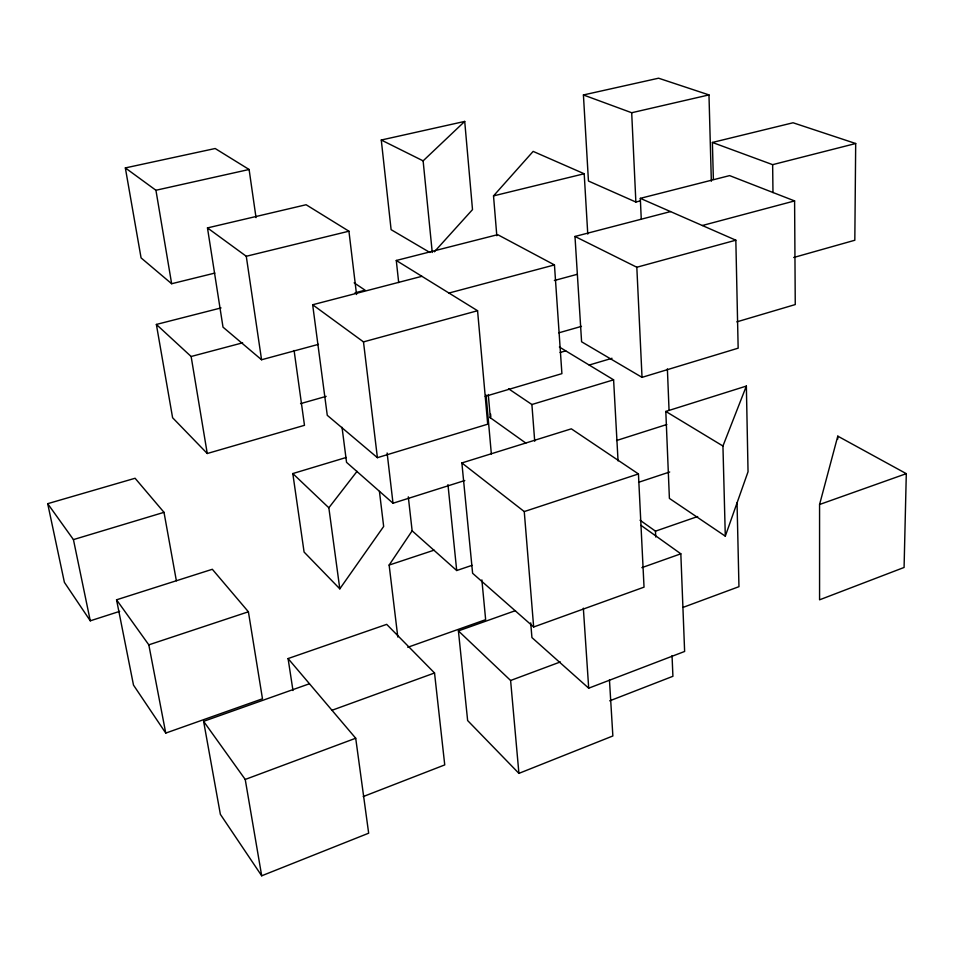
<?xml version="1.0" encoding="UTF-8"?>
<svg xmlns="http://www.w3.org/2000/svg" width="954" height="954" viewBox="0 0 954 954"><rect width="100%" height="100%" fill="white"/><g stroke="black" fill="none" stroke-linecap="round" stroke-linejoin="round"><path stroke-width="1.43" d="M837.767 439.102L837.791 436.145L906.3 473.661L904.082 567.463L819.569 599.816L819.569 504.499L837.791 436.145M713.377 179.412L712.388 142.456L793.06 122.768L855.69 143.517L854.82 240.241L793.704 257.497M725.302 536.16L748.043 471.741L746.362 386.072L665.809 411.436L669.398 498.405L725.302 536.16L722.941 446.019L746.362 386.072M397.806 637.034L389.137 565.078L412.223 530.698M346.207 457.479L292.806 473.554L304.087 552.056L339.803 588.845L383.663 526.465L379.43 491.393M339.803 588.845L328.844 507.79L357.034 471.348M496.819 235.733L493.516 195.892L533.155 151.4L584.194 173.759L587.771 234.088M434.368 251.808L472.504 209.606L464.717 121.42L381.278 140.023L391.104 229.664L429.908 252.5M432.257 252.488L423.123 160.856L464.717 121.42M309.466 683.756L203.607 721.331L220.362 814.311L261.694 875.796L368.661 833.2L355.711 738.241L288.084 658.558L386.692 624.369L434.535 672.987L444.743 764.905L363.212 796.578M515.494 610.632L458.409 630.892L467.639 720.556L518.916 773.372L612.862 735.963L609.451 679.868M609.701 700.844L672.916 676.291L672.045 655.613M530.71 622.879L531.927 637.582L588.701 688.18L684.626 651.463L680.834 553.809L641.052 525.392M203.607 721.331L245.226 779.442L355.711 738.241M458.409 630.892L510.605 680.488L560.344 661.945M683.088 607.376L738.956 586.674L737.048 502.865M331.98 710.277L434.535 672.987M533.656 626.993L644.033 587.151L638.441 473.947L571.339 428.835L461.867 462.94L472.612 573.282L533.656 626.993L524.259 511.571L461.867 462.94M641.875 567.654L680.834 553.809M819.569 504.499L906.3 473.661M165.746 733.089L262.481 698.793L248.398 611.788L212.325 569.288L116.555 599.804L133.5 685.103L165.746 733.089L148.812 644.844L116.555 599.804M407.752 647.289L485.646 619.671L481.865 579.901M640.027 520.192L655.47 531.163L697.672 516.531M408.3 496.831L412.14 530.818L456.704 570.528L472.063 565.328M148.812 644.844L248.398 611.788M389.137 565.078L434.106 550.16M638.584 482.307L669.696 471.98M524.259 511.571L638.441 473.947M176.371 580.795L164.005 512.334L135.086 478.264L47.7 503.676L64.395 582.345L90.272 620.815L119.679 611.359M616.546 440.521L666.798 424.506M342.033 427.309L346.541 462.344L393.012 503.235L464.777 480.53M421.895 276.314L312.662 304.755L327.27 415.312L377.402 457.681L487.709 424.196L477.572 310.73L396.28 260.478L398.689 282.575M670.531 211.585L574.988 236.461L581.594 341.782L642.03 377.355L738.157 348.174L735.832 240.193L640.313 198.349L641.267 219.181M508.554 388.779L531.891 404.508L613.601 379.835L618.049 460.901M47.7 503.676L73.434 539.606L164.005 512.334M485.204 396.363L561.906 373.646L554.453 264.926L497.69 234.66L396.28 260.478M736.846 321.856L795.254 304.564L794.599 200.924L729.607 175.608L640.313 198.349M589.155 365.048L612.015 358.287M221.042 307.927L156.373 324.443L172.602 417.745L207.256 453.508L304.481 425.317L294.094 350.488M560.07 352.503L565.734 350.869M300.546 403.637L326.161 396.363M558.817 332.827L581.451 326.375M312.662 304.755L363.486 341.89L477.572 310.73M574.988 236.461L636.819 267.239L735.832 240.193M356.546 294.512L348.925 231.202L306.115 204.74L207.471 227.911L223.009 327.15L261.563 359.753L318.469 344.346M554.369 280.5L577.146 274.335M448.952 293.045L554.453 264.926M702.323 225.514L794.599 200.924M156.373 324.443L191.134 356.498L242.626 342.832M355.019 292.818L365.096 290.195L354.149 282.837M711.338 181.26L708.977 94.911L658.57 78.204L583.419 94.959L588.451 181.033L635.865 202.033L640.134 200.936M712.388 142.456L772.645 164.66L855.69 143.517M256.03 217.631L249.101 169.49L215.175 148.514L125.344 167.916L141.073 257.89L171.648 283.732L214.817 273.094M207.471 227.911L246.275 256.268L348.925 231.202M493.516 195.892L584.194 173.759M583.419 94.959L631.691 112.739L708.977 94.911M125.344 167.916L155.931 190.263L249.101 169.49M381.278 140.023L423.123 160.856M559.378 347.017L613.601 379.835M665.809 411.436L722.941 446.019M489.652 417.256L525.833 443.097M292.806 473.554L328.844 507.79M73.434 539.606L90.272 620.815M245.226 779.442L261.694 875.796M155.931 190.263L171.648 283.732M191.134 356.498L207.256 453.508M288.084 658.558L292.973 690.517M246.275 256.268L261.563 359.753M363.486 341.89L377.402 457.681M387.121 452.995L393.012 503.235M447.963 484.62L456.704 570.528M486.099 395.063L491.346 453.961M510.605 680.488L518.916 773.372M490.571 414.012L490.821 416.934M488.281 394.479L490.356 418.019M531.891 404.508L534.717 441.261M583.347 608.175L588.701 688.18M636.819 267.239L642.03 377.355M655.47 531.163L655.732 537.03M631.691 112.739L635.865 202.033M667.383 368.852L669.052 410.303M772.645 164.66L772.978 192.577"/></g></svg>
